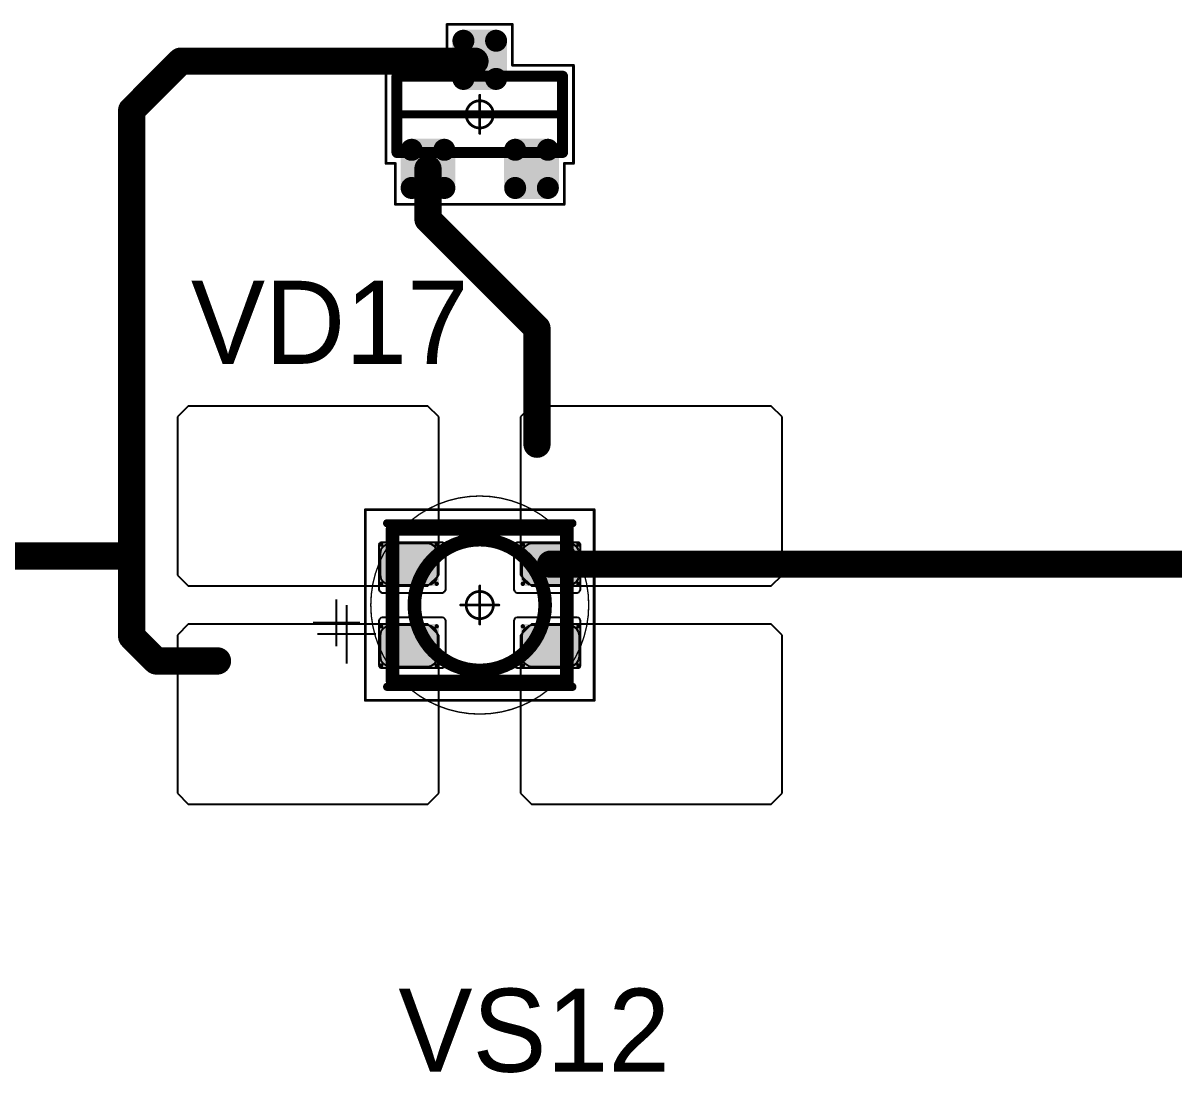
# Model space of a CAD drawing. Header units: millimetres. Extents: x 0 to 400, y 0 to 511.
# Drawn here: x 71.62 to 92.74, y 112.92 to 132.17 of the extents above; entities that cross this region are included whole.
import ezdxf

# ---------------------------------------------------------------- set-up
doc = ezdxf.new("R2010")
doc.units = ezdxf.units.MM
for name, color, linetype in [('Mechanical13', 56, 'Continuous'), ('Mechanical15', 56, 'Continuous'), ('Mechanical2', 216, 'Continuous'), ('TopLayer', 1, 'Continuous'), ('TopOverlay', 2, 'Continuous'), ('TopPaste', 8, 'Continuous'), ('TopSolder', 216, 'Continuous')]:
    doc.layers.add(name, color=color, linetype=linetype)

# ---------------------------------------------------------------- blocks, each defined once
blk = doc.blocks.new('SOT23_580')
at = {"layer": 'Mechanical13', "const_width": 0.2}
for points in [[(-0.7, 1.52), (0.7, 1.52)], [(-0.7, 1.52), (-0.7, -1.52)], [(0.7, 1.52), (0.7, -1.52)], [(-0.7, -1.52), (0.7, -1.52)]]:
    blk.add_lwpolyline(points, dxfattribs=at)
at = {"layer": 'Mechanical13', "const_width": 0.1}
for points in [[(-0.75, 1.52, 1), (-0.65, 1.52, 1)], [(-0.75, 1.52, 1), (-0.65, 1.52, 1)], [(0.65, 1.52, 1), (0.75, 1.52, 1)], [(0.65, 1.52, 1), (0.75, 1.52, 1)], [(-0.75, -1.52, 1), (-0.65, -1.52, 1)], [(-0.75, -1.52, 1), (-0.65, -1.52, 1)], [(0.65, -1.52, 1), (0.75, -1.52, 1)], [(0.65, -1.52, 1), (0.75, -1.52, 1)]]:
    blk.add_lwpolyline(points, format="xyb", close=True, dxfattribs=at)
at = {"layer": 'Mechanical15', "const_width": 0.05}
for points in [[(-0.9, 1.72), (-0.9, 1.55)], [(-0.9, 1.72), (0.9, 1.72)], [(0.9, 1.72), (0.9, 0.6)], [(-1.65, 1.55), (-1.65, -1.55)], [(-1.65, 1.55), (-0.9, 1.55)], [(0.9, 0.6), (1.65, 0.6)], [(1.65, 0.6), (1.65, -0.6)], [(0, 0.35), (0, -0.35)], [(-0.35, 0), (0.35, 0)], [(0.9, -0.6), (1.65, -0.6)], [(0.9, -0.6), (0.9, -1.72)], [(-1.65, -1.55), (-0.9, -1.55)], [(-0.9, -1.55), (-0.9, -1.72)], [(-0.9, -1.72), (0.9, -1.72)]]:
    blk.add_lwpolyline(points, dxfattribs=at)
at = {"layer": 'Mechanical15'}
for points, const_width in [([(-0.913, 1.72, 1), (-0.888, 1.72, 1)], 0.025), ([(-0.913, 1.72, 1), (-0.888, 1.72, 1)], 0.025), ([(0.888, 1.72, 1), (0.913, 1.72, 1)], 0.025), ([(0.888, 1.72, 1), (0.913, 1.72, 1)], 0.025), ([(-1.662, 1.55, 1), (-1.637, 1.55, 1)], 0.025), ([(-1.662, 1.55, 1), (-1.637, 1.55, 1)], 0.025), ([(-0.913, 1.55, 1), (-0.888, 1.55, 1)], 0.025), ([(-0.913, 1.55, 1), (-0.888, 1.55, 1)], 0.025), ([(0.888, 0.6, 1), (0.913, 0.6, 1)], 0.025), ([(0.888, 0.6, 1), (0.913, 0.6, 1)], 0.025), ([(1.637, 0.6, 1), (1.662, 0.6, 1)], 0.025), ([(1.637, 0.6, 1), (1.662, 0.6, 1)], 0.025), ([(0.25, 0, 1), (-0.25, 0, 1)], 0.05), ([(-0.012, 0.35, 1), (0.012, 0.35, 1)], 0.025), ([(-0.362, 0, 1), (-0.337, 0, 1)], 0.025), ([(-0.262, 0, 1), (-0.238, 0, 1)], 0.025), ([(0.238, 0, 1), (0.262, 0, 1)], 0.025), ([(0.337, 0, 1), (0.362, 0, 1)], 0.025), ([(-0.012, -0.35, 1), (0.012, -0.35, 1)], 0.025), ([(0.888, -0.6, 1), (0.913, -0.6, 1)], 0.025), ([(0.888, -0.6, 1), (0.913, -0.6, 1)], 0.025), ([(1.637, -0.6, 1), (1.662, -0.6, 1)], 0.025), ([(1.637, -0.6, 1), (1.662, -0.6, 1)], 0.025), ([(-1.662, -1.55, 1), (-1.637, -1.55, 1)], 0.025), ([(-1.662, -1.55, 1), (-1.637, -1.55, 1)], 0.025), ([(-0.913, -1.55, 1), (-0.888, -1.55, 1)], 0.025), ([(-0.913, -1.55, 1), (-0.888, -1.55, 1)], 0.025), ([(-0.913, -1.72, 1), (-0.888, -1.72, 1)], 0.025), ([(-0.913, -1.72, 1), (-0.888, -1.72, 1)], 0.025), ([(0.888, -1.72, 1), (0.913, -1.72, 1)], 0.025), ([(0.888, -1.72, 1), (0.913, -1.72, 1)], 0.025)]:
    blk.add_lwpolyline(points, format="xyb", close=True, dxfattribs=dict(at, const_width=const_width))
at = {"layer": 'TopLayer', "const_width": 0.1}
for points in [[(-1.4, 1.25, 1), (-1.3, 1.25, 1)], [(-0.7, 1.25, 1), (-0.6, 1.25, 1)], [(-1.4, 0.65, 1), (-1.3, 0.65, 1)], [(-0.7, 0.65, 1), (-0.6, 0.65, 1)], [(0.6, 0.3, 1), (0.7, 0.3, 1)], [(1.3, 0.3, 1), (1.4, 0.3, 1)], [(0.6, -0.3, 1), (0.7, -0.3, 1)], [(1.3, -0.3, 1), (1.4, -0.3, 1)], [(-1.4, -0.65, 1), (-1.3, -0.65, 1)], [(-0.7, -0.65, 1), (-0.6, -0.65, 1)], [(-1.4, -1.25, 1), (-1.3, -1.25, 1)], [(-0.7, -1.25, 1), (-0.6, -1.25, 1)]]:
    blk.add_lwpolyline(points, format="xyb", close=True, dxfattribs=at)
at = {"layer": 'TopLayer'}
for points in [[(-1.35, 1.35), (-1.35, 0.55), (-0.65, 1.35), (-0.65, 0.55)], [(-1.45, 1.25), (-1.45, 0.65), (-0.55, 1.25), (-0.55, 0.65)], [(0.55, 0.3), (0.55, -0.3), (1.45, 0.3), (1.45, -0.3)], [(0.65, 0.4), (0.65, -0.4), (1.35, 0.4), (1.35, -0.4)], [(-1.35, -0.55), (-1.35, -1.35), (-0.65, -0.55), (-0.65, -1.35)], [(-1.45, -0.65), (-1.45, -1.25), (-0.55, -0.65), (-0.55, -1.25)]]:
    blk.add_solid(points, dxfattribs=at)
at = {"layer": 'TopOverlay', "const_width": 0.15}
blk.add_lwpolyline([(0, 1.5), (0, -1.5)], dxfattribs=at)
at = {"layer": 'TopOverlay', "const_width": 0.075}
for points in [[(-0.038, 1.5, 1), (0.038, 1.5, 1)], [(-0.038, -1.5, 1), (0.038, -1.5, 1)]]:
    blk.add_lwpolyline(points, format="xyb", close=True, dxfattribs=at)
at = {"layer": 'TopPaste', "const_width": 0.075}
for points in [[(-1.387, 1.25, 1), (-1.313, 1.25, 1)], [(-0.687, 1.25, 1), (-0.613, 1.25, 1)], [(-1.387, 0.65, 1), (-1.313, 0.65, 1)], [(-0.687, 0.65, 1), (-0.613, 0.65, 1)], [(0.613, 0.3, 1), (0.687, 0.3, 1)], [(1.313, 0.3, 1), (1.387, 0.3, 1)], [(0.613, -0.3, 1), (0.687, -0.3, 1)], [(1.313, -0.3, 1), (1.387, -0.3, 1)], [(-1.387, -0.65, 1), (-1.313, -0.65, 1)], [(-0.687, -0.65, 1), (-0.613, -0.65, 1)], [(-1.387, -1.25, 1), (-1.313, -1.25, 1)], [(-0.687, -1.25, 1), (-0.613, -1.25, 1)]]:
    blk.add_lwpolyline(points, format="xyb", close=True, dxfattribs=at)
at = {"layer": 'TopPaste'}
for points in [[(-1.35, 1.325), (-1.35, 0.575), (-0.65, 1.325), (-0.65, 0.575)], [(-1.425, 1.25), (-1.425, 0.65), (-0.575, 1.25), (-0.575, 0.65)], [(0.575, 0.3), (0.575, -0.3), (1.425, 0.3), (1.425, -0.3)], [(0.65, 0.375), (0.65, -0.375), (1.35, 0.375), (1.35, -0.375)], [(-1.35, -0.575), (-1.35, -1.325), (-0.65, -0.575), (-0.65, -1.325)], [(-1.425, -0.65), (-1.425, -1.25), (-0.575, -0.65), (-0.575, -1.25)]]:
    blk.add_solid(points, dxfattribs=at)
at = {"layer": 'TopSolder', "const_width": 0.202}
for points in [[(-1.451, 1.25, 1), (-1.249, 1.25, 1)], [(-0.751, 1.25, 1), (-0.549, 1.25, 1)], [(-1.451, 0.65, 1), (-1.249, 0.65, 1)], [(-0.751, 0.65, 1), (-0.549, 0.65, 1)], [(0.549, 0.3, 1), (0.751, 0.3, 1)], [(1.249, 0.3, 1), (1.451, 0.3, 1)], [(0.549, -0.3, 1), (0.751, -0.3, 1)], [(1.249, -0.3, 1), (1.451, -0.3, 1)], [(-1.451, -0.65, 1), (-1.249, -0.65, 1)], [(-0.751, -0.65, 1), (-0.549, -0.65, 1)], [(-1.451, -1.25, 1), (-1.249, -1.25, 1)], [(-0.751, -1.25, 1), (-0.549, -1.25, 1)]]:
    blk.add_lwpolyline(points, format="xyb", close=True, dxfattribs=at)
at = {"layer": 'TopSolder'}
for points in [[(-1.35, 1.452), (-1.35, 0.448), (-0.65, 1.452), (-0.65, 0.448)], [(-1.552, 1.25), (-1.552, 0.65), (-0.448, 1.25), (-0.448, 0.65)], [(0.65, 0.502), (0.65, -0.502), (1.35, 0.502), (1.35, -0.502)], [(0.448, 0.3), (0.448, -0.3), (1.552, 0.3), (1.552, -0.3)], [(-1.35, -0.448), (-1.35, -1.452), (-0.65, -0.448), (-0.65, -1.452)], [(-1.552, -0.65), (-1.552, -1.25), (-0.448, -0.65), (-0.448, -1.25)]]:
    blk.add_solid(points, dxfattribs=at)
blk = doc.blocks.new('E65F_784')
at = {"layer": 'Mechanical13'}
for p, q in [((2.441, 1.071), (2.441, 0)), ((1.905, 0.536), (2.976, 0.536))]:
    blk.add_line(p, q, dxfattribs=at)
at = {"layer": 'Mechanical13', "const_width": 0.25}
for points in [[(-1.6, 1.4), (-1.6, -1.4)], [(1.6, 1.4), (-1.6, 1.4)], [(1.6, 1.4), (1.6, -1.4)], [(1.6, -1.4), (-1.6, -1.4)]]:
    blk.add_lwpolyline(points, dxfattribs=at)
at = {"layer": 'Mechanical13'}
for points, const_width in [([(-1.663, 1.4, 1), (-1.538, 1.4, 1)], 0.125), ([(-1.663, 1.4, 1), (-1.538, 1.4, 1)], 0.125), ([(1.537, 1.4, 1), (1.662, 1.4, 1)], 0.125), ([(1.537, 1.4, 1), (1.662, 1.4, 1)], 0.125), ([(1.2, 0, 1), (-1.2, 0, 1)], 0.25), ([(-1.263, 0, 1), (-1.138, 0, 1)], 0.125), ([(1.137, 0, 1), (1.262, 0, 1)], 0.125), ([(-1.663, -1.4, 1), (-1.538, -1.4, 1)], 0.125), ([(-1.663, -1.4, 1), (-1.538, -1.4, 1)], 0.125), ([(1.537, -1.4, 1), (1.662, -1.4, 1)], 0.125), ([(1.537, -1.4, 1), (1.662, -1.4, 1)], 0.125)]:
    blk.add_lwpolyline(points, format="xyb", close=True, dxfattribs=dict(at, const_width=const_width))
at = {"layer": 'Mechanical15', "const_width": 0.05}
for points in [[(2.1, 1.75), (-2.1, 1.75)], [(-2.1, 1.75), (-2.1, -1.75)], [(2.1, 1.75), (2.1, -1.75)], [(0, 0.35), (0, -0.35)], [(0, 0.35), (0, -0.35)], [(0.35, 0), (-0.35, 0)], [(0.35, 0), (-0.35, 0)], [(2.1, -1.75), (-2.1, -1.75)]]:
    blk.add_lwpolyline(points, dxfattribs=at)
at = {"layer": 'Mechanical15'}
for points, const_width in [([(-2.113, 1.75, 1), (-2.088, 1.75, 1)], 0.025), ([(-2.113, 1.75, 1), (-2.088, 1.75, 1)], 0.025), ([(2.087, 1.75, 1), (2.112, 1.75, 1)], 0.025), ([(2.087, 1.75, 1), (2.112, 1.75, 1)], 0.025), ([(0.25, 0, 1), (-0.25, 0, 1)], 0.05), ([(0.25, 0, 1), (-0.25, 0, 1)], 0.05), ([(-0.013, 0.35, 1), (0.012, 0.35, 1)], 0.025), ([(-0.013, 0.35, 1), (0.012, 0.35, 1)], 0.025), ([(-0.363, 0, 1), (-0.338, 0, 1)], 0.025), ([(-0.363, 0, 1), (-0.338, 0, 1)], 0.025), ([(-0.263, 0, 1), (-0.238, 0, 1)], 0.025), ([(-0.263, 0, 1), (-0.238, 0, 1)], 0.025), ([(0.237, 0, 1), (0.262, 0, 1)], 0.025), ([(0.237, 0, 1), (0.262, 0, 1)], 0.025), ([(0.337, 0, 1), (0.362, 0, 1)], 0.025), ([(0.337, 0, 1), (0.362, 0, 1)], 0.025), ([(-0.013, -0.35, 1), (0.012, -0.35, 1)], 0.025), ([(-0.013, -0.35, 1), (0.012, -0.35, 1)], 0.025), ([(-2.113, -1.75, 1), (-2.088, -1.75, 1)], 0.025), ([(-2.113, -1.75, 1), (-2.088, -1.75, 1)], 0.025), ([(2.087, -1.75, 1), (2.112, -1.75, 1)], 0.025), ([(2.087, -1.75, 1), (2.112, -1.75, 1)], 0.025)]:
    blk.add_lwpolyline(points, format="xyb", close=True, dxfattribs=dict(at, const_width=const_width))
at = {"layer": 'TopLayer'}
for p, q in [((-5.35, 3.65), (-5.55, 3.45)), ((-0.95, 3.65), (-5.35, 3.65)), ((-5.35, 3.65), (-5.35, 3.65)), ((-0.75, 3.45), (-0.95, 3.65)), ((0.95, 3.65), (0.75, 3.45)), ((5.35, 3.65), (0.95, 3.65)), ((0.95, 3.65), (0.95, 3.65)), ((5.55, 3.45), (5.35, 3.65)), ((-5.55, 3.45), (-5.55, 3.45)), ((-5.55, 3.45), (-5.55, 0.55)), ((-0.75, 0.55), (-0.75, 3.45)), ((0.75, 3.45), (0.75, 3.45)), ((0.75, 3.45), (0.75, 0.55)), ((5.55, 0.55), (5.55, 3.45)), ((-5.55, 0.55), (-5.35, 0.35)), ((-0.95, 0.35), (-0.75, 0.55)), ((0.75, 0.55), (0.95, 0.35)), ((5.35, 0.35), (5.55, 0.55)), ((-5.35, 0.35), (-0.95, 0.35)), ((0.95, 0.35), (5.35, 0.35)), ((-5.35, -0.35), (-5.55, -0.55)), ((-0.95, -0.35), (-5.35, -0.35)), ((-5.35, -0.35), (-5.35, -0.35)), ((-0.75, -0.55), (-0.95, -0.35)), ((0.95, -0.35), (0.75, -0.55)), ((5.35, -0.35), (0.95, -0.35)), ((0.95, -0.35), (0.95, -0.35)), ((5.55, -0.55), (5.35, -0.35)), ((-5.55, -0.55), (-5.55, -0.55)), ((-5.55, -0.55), (-5.55, -3.45)), ((-0.75, -3.45), (-0.75, -0.55)), ((0.75, -0.55), (0.75, -0.55)), ((0.75, -0.55), (0.75, -3.45)), ((5.55, -3.45), (5.55, -0.55)), ((-5.55, -3.45), (-5.35, -3.65)), ((-0.95, -3.65), (-0.75, -3.45)), ((0.75, -3.45), (0.95, -3.65)), ((5.35, -3.65), (5.55, -3.45)), ((-5.35, -3.65), (-0.95, -3.65)), ((0.95, -3.65), (5.35, -3.65))]:
    blk.add_line(p, q, dxfattribs=at)
at = {"layer": 'TopLayer', "const_width": 0.04}
for points in [[(-1.83, 1.11, 1), (-1.79, 1.11, 1)], [(-0.81, 1.11, 1), (-0.77, 1.11, 1)], [(0.77, 1.11, 1), (0.81, 1.11, 1)], [(1.79, 1.11, 1), (1.83, 1.11, 1)], [(-1.83, 0.39, 1), (-1.79, 0.39, 1)], [(-0.81, 0.39, 1), (-0.77, 0.39, 1)], [(0.77, 0.39, 1), (0.81, 0.39, 1)], [(1.79, 0.39, 1), (1.83, 0.39, 1)], [(-1.83, -0.39, 1), (-1.79, -0.39, 1)], [(-0.81, -0.39, 1), (-0.77, -0.39, 1)], [(0.77, -0.39, 1), (0.81, -0.39, 1)], [(1.79, -0.39, 1), (1.83, -0.39, 1)], [(-1.83, -1.11, 1), (-1.79, -1.11, 1)], [(-0.81, -1.11, 1), (-0.77, -1.11, 1)], [(0.77, -1.11, 1), (0.81, -1.11, 1)], [(1.79, -1.11, 1), (1.83, -1.11, 1)]]:
    blk.add_lwpolyline(points, format="xyb", close=True, dxfattribs=at)
at = {"layer": 'TopLayer'}
for points in [[(-1.85, 1.11), (-1.85, 0.39), (-0.75, 1.11), (-0.75, 0.39)], [(-1.81, 1.15), (-1.81, 0.35), (-0.79, 1.15), (-0.79, 0.35)], [(0.75, 1.11), (0.75, 0.39), (1.85, 1.11), (1.85, 0.39)], [(0.79, 1.15), (0.79, 0.35), (1.81, 1.15), (1.81, 0.35)], [(-1.85, -0.39), (-1.85, -1.11), (-0.75, -0.39), (-0.75, -1.11)], [(-1.81, -0.35), (-1.81, -1.15), (-0.79, -0.35), (-0.79, -1.15)], [(0.75, -0.39), (0.75, -1.11), (1.85, -0.39), (1.85, -1.11)], [(0.79, -0.35), (0.79, -1.15), (1.81, -0.35), (1.81, -1.15)]]:
    blk.add_solid(points, dxfattribs=at)
at = {"layer": 'TopOverlay'}
for p, q in [((2.628, 0.757), (2.628, -0.1)), ((2.2, 0.328), (3.057, 0.328))]:
    blk.add_line(p, q, dxfattribs=at)
at = {"layer": 'TopOverlay', "const_width": 0.15}
for points in [[(1.7, 1.5), (-1.7, 1.5)], [(1.7, -1.5), (-1.7, -1.5)]]:
    blk.add_lwpolyline(points, dxfattribs=at)
at = {"layer": 'TopOverlay', "const_width": 0.075}
for points in [[(-1.738, 1.5, 1), (-1.663, 1.5, 1)], [(1.662, 1.5, 1), (1.737, 1.5, 1)], [(-1.738, -1.5, 1), (-1.663, -1.5, 1)], [(1.662, -1.5, 1), (1.737, -1.5, 1)]]:
    blk.add_lwpolyline(points, format="xyb", close=True, dxfattribs=at)
at = {"layer": 'TopPaste'}
for p, q in [((-1.773, 1.073), (-1.814, 1.011)), ((-1.711, 1.114), (-1.773, 1.073)), ((-1.638, 1.129), (-1.711, 1.114)), ((-0.963, 1.129), (-1.638, 1.129)), ((-0.889, 1.114), (-0.963, 1.129)), ((-0.827, 1.073), (-0.889, 1.114)), ((-0.786, 1.011), (-0.827, 1.073)), ((0.827, 1.073), (0.786, 1.011)), ((0.889, 1.114), (0.827, 1.073)), ((0.962, 1.129), (0.889, 1.114)), ((1.637, 1.129), (0.962, 1.129)), ((1.711, 1.114), (1.637, 1.129)), ((1.773, 1.073), (1.711, 1.114)), ((1.814, 1.011), (1.773, 1.073)), ((-1.814, 1.011), (-1.829, 0.938)), ((-1.829, 0.938), (-1.829, 0.563)), ((-0.771, 0.938), (-0.786, 1.011)), ((-0.771, 0.563), (-0.771, 0.938)), ((0.786, 1.011), (0.771, 0.938)), ((0.771, 0.938), (0.771, 0.563)), ((1.829, 0.938), (1.814, 1.011)), ((1.829, 0.563), (1.829, 0.938)), ((-1.829, 0.563), (-1.814, 0.489)), ((-1.814, 0.489), (-1.773, 0.427)), ((-1.773, 0.427), (-1.711, 0.386)), ((-0.889, 0.386), (-0.827, 0.427)), ((-0.827, 0.427), (-0.786, 0.489)), ((-0.786, 0.489), (-0.771, 0.563)), ((0.771, 0.563), (0.786, 0.489)), ((0.786, 0.489), (0.827, 0.427)), ((0.827, 0.427), (0.889, 0.386)), ((1.711, 0.386), (1.773, 0.427)), ((1.773, 0.427), (1.814, 0.489)), ((1.814, 0.489), (1.829, 0.563)), ((-1.711, 0.386), (-1.638, 0.371)), ((-1.638, 0.371), (-0.963, 0.371)), ((-0.963, 0.371), (-0.889, 0.386)), ((0.889, 0.386), (0.962, 0.371)), ((0.962, 0.371), (1.637, 0.371)), ((1.637, 0.371), (1.711, 0.386)), ((-1.711, -0.386), (-1.773, -0.427)), ((-1.638, -0.371), (-1.711, -0.386)), ((-0.963, -0.371), (-1.638, -0.371)), ((-0.889, -0.386), (-0.963, -0.371)), ((-0.827, -0.427), (-0.889, -0.386)), ((0.889, -0.386), (0.827, -0.427)), ((0.962, -0.371), (0.889, -0.386)), ((1.637, -0.371), (0.962, -0.371)), ((1.711, -0.386), (1.637, -0.371)), ((1.773, -0.427), (1.711, -0.386)), ((-1.814, -0.489), (-1.829, -0.563)), ((-1.829, -0.563), (-1.829, -0.938)), ((-1.773, -0.427), (-1.814, -0.489)), ((-0.786, -0.489), (-0.827, -0.427)), ((-0.771, -0.563), (-0.786, -0.489)), ((-0.771, -0.938), (-0.771, -0.563)), ((0.786, -0.489), (0.771, -0.563)), ((0.771, -0.563), (0.771, -0.938)), ((0.827, -0.427), (0.786, -0.489)), ((1.814, -0.489), (1.773, -0.427)), ((1.829, -0.563), (1.814, -0.489)), ((1.829, -0.938), (1.829, -0.563)), ((-1.829, -0.938), (-1.814, -1.011)), ((-1.814, -1.011), (-1.773, -1.073)), ((-0.827, -1.073), (-0.786, -1.011)), ((-0.786, -1.011), (-0.771, -0.938)), ((0.771, -0.938), (0.786, -1.011)), ((0.786, -1.011), (0.827, -1.073)), ((1.773, -1.073), (1.814, -1.011)), ((1.814, -1.011), (1.829, -0.938)), ((-1.773, -1.073), (-1.711, -1.114)), ((-1.711, -1.114), (-1.638, -1.129)), ((-1.638, -1.129), (-0.963, -1.129)), ((-0.963, -1.129), (-0.889, -1.114)), ((-0.889, -1.114), (-0.827, -1.073)), ((0.827, -1.073), (0.889, -1.114)), ((0.889, -1.114), (0.962, -1.129)), ((0.962, -1.129), (1.637, -1.129)), ((1.637, -1.129), (1.711, -1.114)), ((1.711, -1.114), (1.773, -1.073))]:
    blk.add_line(p, q, dxfattribs=at)
at = {"layer": 'TopSolder'}
for p, q in [((-1.842, 1.129), (-1.85, 1.111)), ((-1.85, 1.111), (-1.85, 1.101)), ((-1.85, 1.101), (-1.85, 1.101)), ((-1.85, 1.101), (-1.85, 0.301)), ((-1.828, 1.143), (-1.842, 1.129)), ((-1.81, 1.151), (-1.828, 1.143)), ((-1.8, 1.151), (-1.81, 1.151)), ((-0.7, 1.151), (-1.8, 1.151)), ((-0.685, 1.151), (-0.7, 1.151)), ((-0.7, 1.151), (-0.7, 1.151)), ((-0.658, 1.139), (-0.685, 1.151)), ((-0.636, 1.118), (-0.658, 1.139)), ((-0.625, 1.09), (-0.636, 1.118)), ((-0.625, 1.076), (-0.625, 1.09)), ((-0.625, 0.301), (-0.625, 1.076)), ((0.636, 1.118), (0.625, 1.09)), ((0.625, 1.09), (0.625, 1.076)), ((0.625, 1.076), (0.625, 1.076)), ((0.625, 1.076), (0.625, 0.301)), ((0.657, 1.139), (0.636, 1.118)), ((0.685, 1.151), (0.657, 1.139)), ((0.7, 1.151), (0.685, 1.151)), ((1.8, 1.151), (0.7, 1.151)), ((1.81, 1.151), (1.8, 1.151)), ((1.8, 1.151), (1.8, 1.151)), ((1.828, 1.143), (1.81, 1.151)), ((1.842, 1.129), (1.828, 1.143)), ((1.85, 1.111), (1.842, 1.129)), ((1.85, 1.101), (1.85, 1.111)), ((1.85, 0.301), (1.85, 1.101)), ((-1.85, 0.301), (-1.85, 0.286)), ((-1.85, 0.286), (-1.839, 0.258)), ((-1.839, 0.258), (-1.818, 0.237)), ((-1.818, 0.237), (-1.79, 0.226)), ((-1.79, 0.226), (-1.775, 0.226)), ((-1.775, 0.226), (-1.775, 0.226)), ((-1.775, 0.226), (-0.7, 0.226)), ((-0.7, 0.226), (-0.685, 0.226)), ((-0.685, 0.226), (-0.658, 0.237)), ((-0.658, 0.237), (-0.636, 0.258)), ((-0.636, 0.258), (-0.625, 0.286)), ((-0.625, 0.286), (-0.625, 0.301)), ((-0.625, 0.301), (-0.625, 0.301)), ((0.625, 0.301), (0.625, 0.286)), ((0.625, 0.286), (0.636, 0.258)), ((0.636, 0.258), (0.657, 0.237)), ((0.657, 0.237), (0.685, 0.226)), ((0.685, 0.226), (0.7, 0.226)), ((0.7, 0.226), (0.7, 0.226)), ((0.7, 0.226), (1.775, 0.226)), ((1.775, 0.226), (1.79, 0.226)), ((1.79, 0.226), (1.817, 0.237)), ((1.817, 0.237), (1.839, 0.258)), ((1.839, 0.258), (1.85, 0.286)), ((1.85, 0.286), (1.85, 0.301)), ((1.85, 0.301), (1.85, 0.301)), ((-1.839, -0.257), (-1.85, -0.285)), ((-1.85, -0.285), (-1.85, -0.299)), ((-1.85, -0.299), (-1.85, -0.299)), ((-1.85, -0.299), (-1.85, -1.099)), ((-1.818, -0.236), (-1.839, -0.257)), ((-1.79, -0.224), (-1.818, -0.236)), ((-1.775, -0.224), (-1.79, -0.224)), ((-0.7, -0.224), (-1.775, -0.224)), ((-0.685, -0.224), (-0.7, -0.224)), ((-0.7, -0.224), (-0.7, -0.224)), ((-0.658, -0.236), (-0.685, -0.224)), ((-0.636, -0.257), (-0.658, -0.236)), ((-0.625, -0.285), (-0.636, -0.257)), ((-0.625, -0.299), (-0.625, -0.285)), ((-0.625, -1.074), (-0.625, -0.299)), ((0.636, -0.257), (0.625, -0.285)), ((0.625, -0.285), (0.625, -0.299)), ((0.625, -0.299), (0.625, -0.299)), ((0.625, -0.299), (0.625, -1.074)), ((0.657, -0.236), (0.636, -0.257)), ((0.685, -0.224), (0.657, -0.236)), ((0.7, -0.224), (0.685, -0.224)), ((1.775, -0.224), (0.7, -0.224)), ((1.79, -0.224), (1.775, -0.224)), ((1.775, -0.224), (1.775, -0.224)), ((1.817, -0.236), (1.79, -0.224)), ((1.839, -0.257), (1.817, -0.236)), ((1.85, -0.285), (1.839, -0.257)), ((1.85, -0.299), (1.85, -0.285)), ((1.85, -1.099), (1.85, -0.299)), ((-1.85, -1.099), (-1.85, -1.109)), ((-1.85, -1.109), (-1.842, -1.128)), ((-1.842, -1.128), (-1.828, -1.142)), ((-1.828, -1.142), (-1.81, -1.149)), ((-1.81, -1.149), (-1.8, -1.149)), ((-1.8, -1.149), (-0.7, -1.149)), ((-1.8, -1.149), (-1.8, -1.149)), ((-0.7, -1.149), (-0.685, -1.149)), ((-0.685, -1.149), (-0.658, -1.138)), ((-0.658, -1.138), (-0.636, -1.117)), ((-0.636, -1.117), (-0.625, -1.089)), ((-0.625, -1.089), (-0.625, -1.074)), ((-0.625, -1.074), (-0.625, -1.074)), ((0.625, -1.074), (0.625, -1.089)), ((0.625, -1.089), (0.636, -1.117)), ((0.636, -1.117), (0.657, -1.138)), ((0.657, -1.138), (0.685, -1.149)), ((0.685, -1.149), (0.7, -1.149)), ((0.7, -1.149), (1.8, -1.149)), ((0.7, -1.149), (0.7, -1.149)), ((1.8, -1.149), (1.81, -1.149)), ((1.81, -1.149), (1.828, -1.142)), ((1.828, -1.142), (1.842, -1.128)), ((1.842, -1.128), (1.85, -1.109)), ((1.85, -1.109), (1.85, -1.099)), ((1.85, -1.099), (1.85, -1.099))]:
    blk.add_line(p, q, dxfattribs=at)

msp = doc.modelspace()

# ---------------------------------------------------------------- linework, layer by layer
at = {"layer": 'Mechanical2'}
for points, const_width in [([(82, 121.5, 1), (78, 121.5, 1)], 0.0254), ([(80, 123.5, 1), (80, 123.5, 1)], 0.0005), ([(77.994, 121.5, 1), (78.006, 121.5, 1)], 0.0127), ([(78, 121.5, 1), (78, 121.5, 1)], 0.0005), ([(81.994, 121.5, 1), (82.006, 121.5, 1)], 0.0127), ([(82, 121.5, 1), (82, 121.5, 1)], 0.0005), ([(80, 119.5, 1), (80, 119.5, 1)], 0.0005)]:
    msp.add_lwpolyline(points, format="xyb", close=True, dxfattribs=dict(at, const_width=const_width))
at = {"layer": 'Mechanical2', "const_width": 0.001}
for points in [[(80, 119.5), (80, 123.5)], [(78, 121.5), (82, 121.5)]]:
    msp.add_lwpolyline(points, dxfattribs=at)
at = {"layer": 'TopLayer', "const_width": 0.5}
for points in [[(73.612, 130.575), (74.512, 131.475)], [(74.512, 131.475), (79.912, 131.475)], [(73.612, 122.525), (73.612, 130.575)], [(79.05, 128.575), (79.05, 129.5)], [(79.05, 128.575), (81.05, 126.575)], [(81.05, 124.45), (81.05, 126.575)], [(73.487, 122.4), (73.612, 122.525)], [(73.612, 120.925), (73.612, 122.525)], [(65.225, 122.4), (73.487, 122.4)], [(81.3, 122.25), (93.462, 122.25)], [(73.612, 120.925), (74.062, 120.475)], [(74.062, 120.475), (75.187, 120.475)]]:
    msp.add_lwpolyline(points, dxfattribs=at)
at = {"layer": 'TopLayer', "const_width": 0.25}
for points in [[(74.387, 131.475, 1), (74.637, 131.475, 1)], [(74.387, 131.475, 1), (74.637, 131.475, 1)], [(79.787, 131.475, 1), (80.037, 131.475, 1)], [(73.487, 130.575, 1), (73.737, 130.575, 1)], [(73.487, 130.575, 1), (73.737, 130.575, 1)], [(78.925, 129.5, 1), (79.175, 129.5, 1)], [(78.925, 128.575, 1), (79.175, 128.575, 1)], [(78.925, 128.575, 1), (79.175, 128.575, 1)], [(80.925, 126.575, 1), (81.175, 126.575, 1)], [(80.925, 126.575, 1), (81.175, 126.575, 1)], [(80.925, 124.45, 1), (81.175, 124.45, 1)], [(73.487, 122.525, 1), (73.737, 122.525, 1)], [(73.487, 122.525, 1), (73.737, 122.525, 1)], [(73.487, 122.525, 1), (73.737, 122.525, 1)], [(73.362, 122.4, 1), (73.612, 122.4, 1)], [(73.362, 122.4, 1), (73.612, 122.4, 1)], [(81.175, 122.25, 1), (81.425, 122.25, 1)], [(73.487, 120.925, 1), (73.737, 120.925, 1)], [(73.487, 120.925, 1), (73.737, 120.925, 1)], [(73.937, 120.475, 1), (74.187, 120.475, 1)], [(73.937, 120.475, 1), (74.187, 120.475, 1)], [(75.062, 120.475, 1), (75.312, 120.475, 1)]]:
    msp.add_lwpolyline(points, format="xyb", close=True, dxfattribs=at)

# ---------------------------------------------------------------- block references
for name, p, rotation in [('SOT23_580', (80, 130.5), 90), ('E65F_784', (80, 121.5), 180)]:
    msp.add_blockref(name, p, dxfattribs=dict(rotation=rotation))

# ---------------------------------------------------------------- texts
at = {"layer": 'TopOverlay'}
for s, p in [('VD17', (74.7, 125.924)), ('VS12', (78.507, 112.94))]:
    msp.add_text(s, height=1.524, dxfattribs=at).set_placement(p)

doc.saveas('drawing.dxf')
